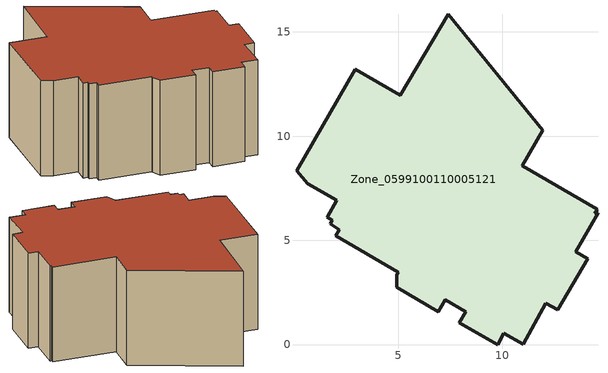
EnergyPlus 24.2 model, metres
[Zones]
Zone_0599100110005121
 floor ground (C_G): 2,5.21 2.18,5.52 1.75,5.79 1.85,5.96 1.6,6.1 2.06,6.92 0.67,7.72 0.13,8.33 2.94,13.21 5.1,11.97 7.4,15.84 11.95,10.29 10.96,8.58 14.55,6.5 14.44,6.3 14.6,6.33 13.53,4.46 14.09,4.13 12.67,1.66 12.09,1.98 11.01,0.02 10.08,0.53 9.78,0 7.95,1.05 8.25,1.58 7.27,2.15 6.94,1.58 4.94,2.74 4.95,3.36 5.01,3.46 z6.5
 wall outside (C_F): 12.09,1.98 12.67,1.66 14.09,4.13 13.53,4.46 14.6,6.33 14.44,6.3 14.55,6.5 10.96,8.58 11.95,10.29 7.4,15.84 5.1,11.97 2.94,13.21 0.13,8.33 0.67,7.72 2.06,6.92 1.6,6.1 1.85,5.96 1.75,5.79 2.18,5.52 2,5.21 5.01,3.46 4.95,3.36 4.94,2.74 6.94,1.58 7.27,2.15 8.25,1.58 7.95,1.05 9.78,0 10.08,0.53 11.01,0.02 12.09,1.98 z6.5:13.02
 roof outside (C_R): 14.09,4.13 13.53,4.46 14.6,6.33 14.44,6.3 14.55,6.5 10.96,8.58 11.95,10.29 7.4,15.84 5.1,11.97 2.94,13.21 0.13,8.33 0.67,7.72 2.06,6.92 1.6,6.1 1.85,5.96 1.75,5.79 2.18,5.52 2,5.21 5.01,3.46 4.95,3.36 4.94,2.74 6.94,1.58 7.27,2.15 8.25,1.58 7.95,1.05 9.78,0 10.08,0.53 11.01,0.02 12.09,1.98 12.67,1.66 z13.02
[BUILDING]
Pand.0599100110005121: North Axis=0; Terrain=City; Loads Convergence Tolerance Value=0.04; Temperature Convergence Tolerance Value=0.4; Solar Distribution=FullExterior; Maximum Number of Warmup Days=25; Minimum Number of Warmup Days=1
[Site:Location]
Rotterdam.The.Hague.AP_ZH_NLD Design_Conditions: Latitude=51.96; Longitude=4.45; Time Zone=1; Elevation=-4.5
[SITE:GROUNDTEMPERATURE:BUILDINGSURFACE]
18, 18, 18, 18, 18, 18, 18, 18, 18, 18, 18, 18
[MATERIAL] Thermal Absorptance=0.9; Solar Absorptance=0.7; Visible Absorptance=0.7
Name | Roughness | Thickness | Conductivity | Density | Specific Heat
G.D.2015-2018 | MediumSmooth | 0.15 | 0.0428571 | 540 | 1210
F.D.2015-2018 | Rough | 0.3 | 0.0666667 | 1920 | 840
R.D.2015-2018 | MediumRough | 0.2 | 0.0333333 | 1500 | 1000
[CONSTRUCTION]
C_G: G.D.2015-2018
C_F: F.D.2015-2018
C_R: R.D.2015-2018
[ZONE]
Zone_0599100110005121: Type=1; Multiplier=1; Ceiling Height=Autocalculate; Volume=Autocalculate; Floor Area=autocalculate; Part of Total Floor Area=Yes
[ZONEINFILTRATION:DESIGNFLOWRATE]
Infil_Zone_0599100110005121: Zone or ZoneList or Space or SpaceList=Zone_0599100110005121; Schedule=AlwaysOn; Design Flow Rate Calculation Method=Flow/Area; Flow Rate per Floor Area=0.0021; Constant Term Coefficient=1; Temperature Term Coefficient=0; Velocity Term Coefficient=0; Velocity Squared Term Coefficient=0
[HVACTEMPLATE:ZONE:IDEALLOADSAIRSYSTEM]
Zone_0599100110005121: Maximum Heating Supply Air Temperature=50; Minimum Cooling Supply Air Temperature=13; Maximum Heating Supply Air Humidity Ratio=0.0156; Minimum Cooling Supply Air Humidity Ratio=0.0077; Heating Limit=NoLimit; Cooling Limit=NoLimit; Dehumidification Control Type=ConstantSensibleHeatRatio; Cooling Sensible Heat Ratio=0.7; Dehumidification Setpoint=60; Humidification Control Type=None; Humidification Setpoint=30; Outdoor Air Method=None; Outdoor Air Flow Rate per Person=0.00944; Outdoor Air Flow Rate per Zone Floor Area=0; Outdoor Air Flow Rate per Zone=0; Demand Controlled Ventilation Type=None; Outdoor Air Economizer Type=NoEconomizer; Heat Recovery Type=None; Sensible Heat Recovery Effectiveness=0.7; Latent Heat Recovery Effectiveness=0.65
[ZONECONTROL:THERMOSTAT]
ThermostatControl_Zone_0599100110005121: Zone or ZoneList=Zone_0599100110005121; Control Type Schedule=DualSetpointControlType; Control 1=Thermostat_Zone_0599100110005121; Temperature Difference Between Cutout And Setpoint=0
[THERMOSTATSETPOINT:DUALSETPOINT]
Thermostat_Zone_0599100110005121: Heating Setpoint Temperature Schedule=HeatingSetpoint_Zone_0599100110005121; Cooling Setpoint Temperature Schedule=CoolingSetpoint_Zone_0599100110005121
[SCHEDULE:COMPACT]
HeatingSetpoint_Zone_0599100110005121: Through: 12/31, For: AllDays, Until: 24:00, 21
CoolingSetpoint_Zone_0599100110005121: Through: 12/31, For: AllDays, Until: 24:00, 24
DualSetpointControlType: Through: 12/31, For: AllDays, Until: 24:00, 4
AlwaysOn: Through: 12/31, For: AllDays, Until: 24:00, 1
